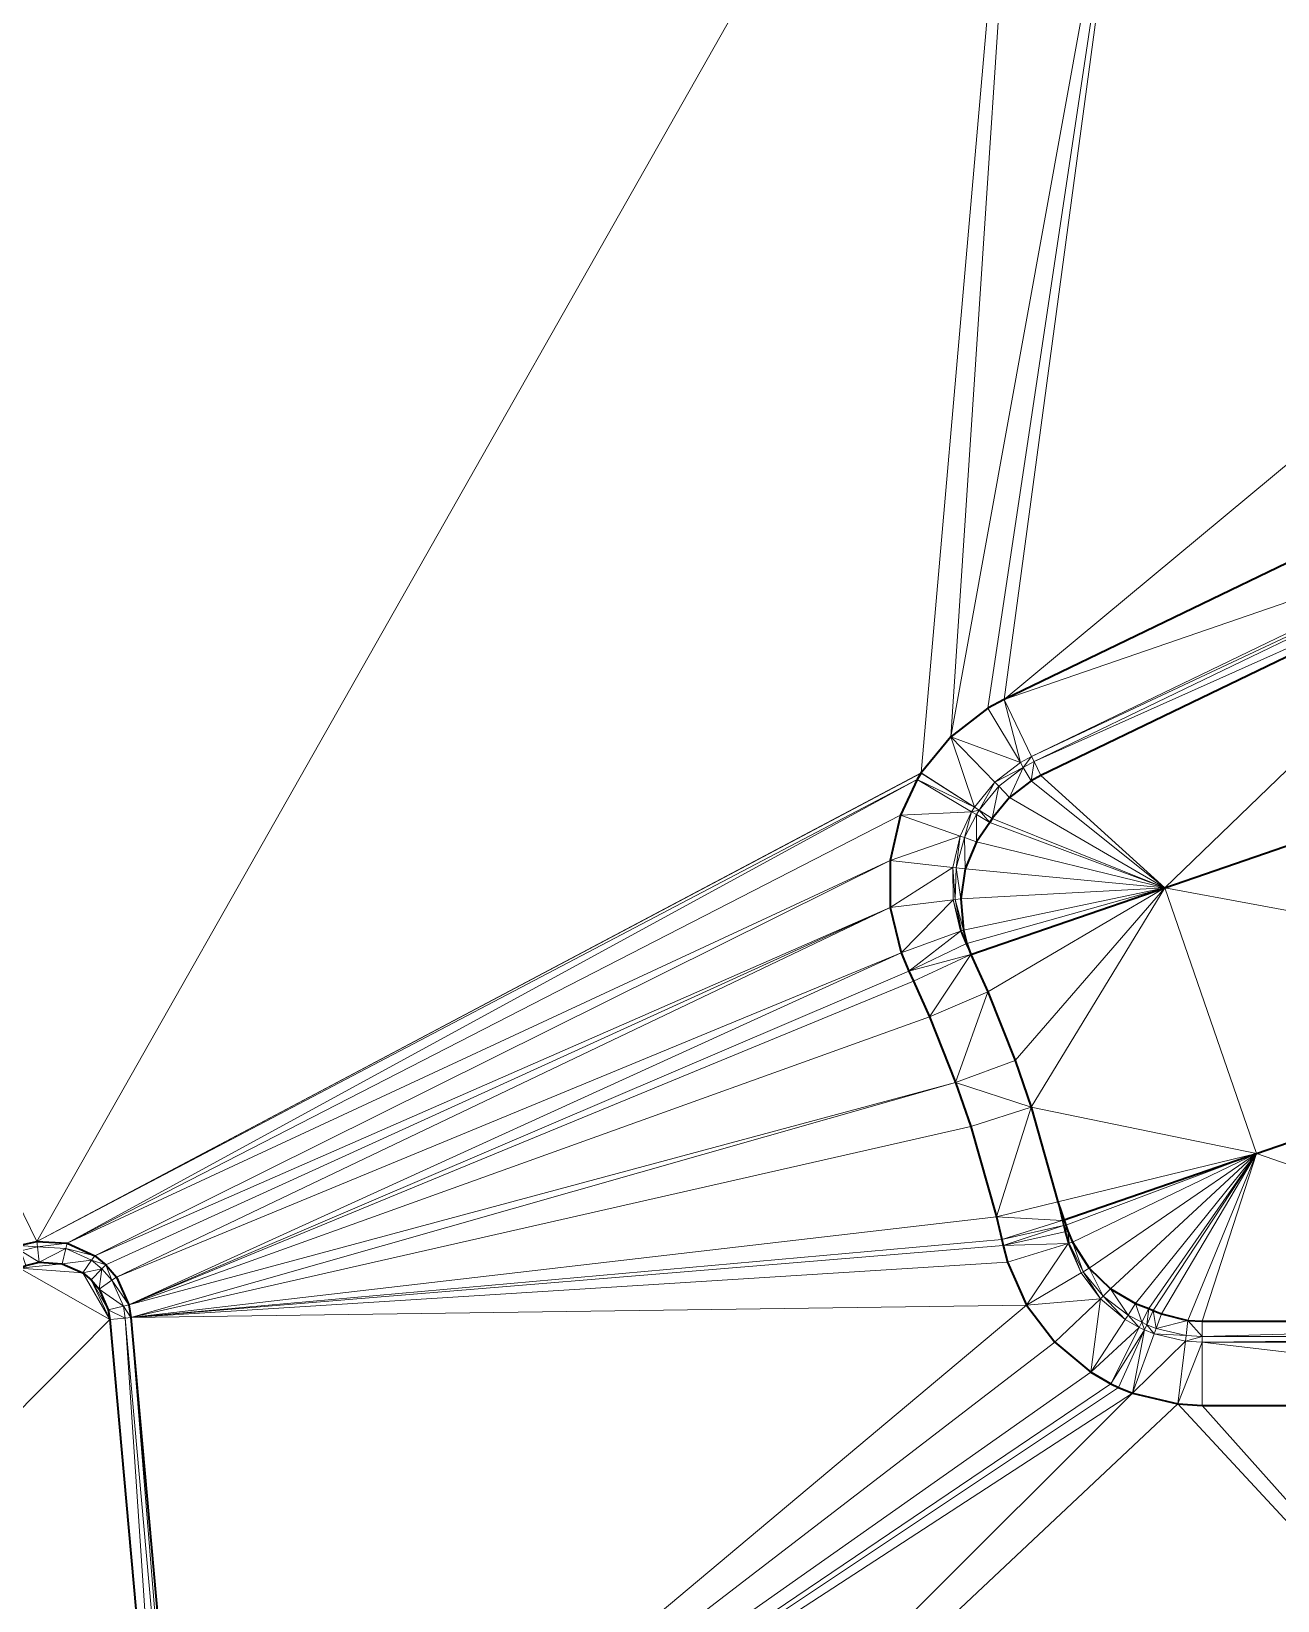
# Model space of a CAD drawing. Header units: metres. Extents: x 246428 to 246884, y 7418966 to 7419490.
# Drawn here: x 246605.29 to 246614.16, y 7419356.22 to 7419367.38 of the extents above; entities that cross this region are included whole.
import ezdxf

# ---------------------------------------------------------------- set-up
doc = ezdxf.new("R2010")
doc.units = ezdxf.units.M
doc.linetypes.add('blank name', pattern=[0])
doc.layers.add('_12D_UNMAPPED', color=7, linetype='Continuous')
for name, color, linetype, lineweight, true_color in [('KERB_BACK', 7, 'Continuous', 35, 0x5fd2ff), ('KERB_LINE', 7, 'Continuous', 18, 0xb9b9b9), ('KERB_LIP', 7, 'Continuous', 35, 0x5fd2ff), ('KERB_TOP', 7, 'Continuous', 18, 0xb9b9b9)]:
    doc.layers.add(name, color=color, linetype=linetype, lineweight=lineweight, true_color=true_color)
doc.layers.add('MISC_PATHS', color=7, linetype='Continuous', lineweight=35)

msp = doc.modelspace()

# ---------------------------------------------------------------- linework, layer by layer
at = {"layer": '_12D_UNMAPPED', "color": 1, "linetype": 'blank name', "lineweight": 0}
for points in [[(246612.109, 7419361.753, 33.506), (246612.014, 7419361.809, 33.506), (246611.98, 7419361.829, 33.356), (246611.592, 7419362.058, 33.342)], [(246612.014, 7419361.615, 33.474), (246611.929, 7419361.645, 33.474), (246611.899, 7419361.655, 33.352), (246611.474, 7419361.806, 33.338)], [(246611.935, 7419361.422, 33.442), (246611.871, 7419361.429, 33.442), (246611.847, 7419361.432, 33.353), (246611.4, 7419361.482, 33.339)], [(246611.903, 7419361.209, 33.409), (246611.863, 7419361.204, 33.409), (246611.848, 7419361.202, 33.354), (246611.401, 7419361.149, 33.34)], [(246611.922, 7419360.987, 33.377), (246611.907, 7419360.981, 33.377), (246611.901, 7419360.979, 33.355), (246611.478, 7419360.826, 33.341)], [(246611.946, 7419360.893, 33.365), (246611.941, 7419360.89, 33.365), (246611.939, 7419360.889, 33.357), (246611.533, 7419360.695, 33.343)], [(246611.975, 7419360.814, 33.358), (246611.975, 7419360.814, 33.358), (246611.975, 7419360.814, 33.358), (246611.567, 7419360.623, 33.344)], [(246611.975, 7419360.814, 33.358), (246611.975, 7419360.813, 33.358), (246611.975, 7419360.813, 33.358), (246611.567, 7419360.623, 33.344)], [(246612.095, 7419360.547, 33.361), (246612.095, 7419360.547, 33.361), (246612.095, 7419360.547, 33.361), (246611.681, 7419360.369, 33.347)], [(246612.289, 7419360.059, 33.368), (246612.289, 7419360.059, 33.368), (246612.289, 7419360.059, 33.368), (246611.866, 7419359.904, 33.354)], [(246612.403, 7419359.728, 33.372), (246612.403, 7419359.728, 33.372), (246612.403, 7419359.728, 33.372), (246611.975, 7419359.589, 33.358)], [(246612.594, 7419359.055, 33.379), (246612.594, 7419359.055, 33.379), (246612.594, 7419359.055, 33.379), (246612.157, 7419358.948, 33.365)], [(246612.594, 7419359.055, 33.379), (246612.594, 7419359.055, 33.379), (246612.594, 7419359.055, 33.379), (246612.157, 7419358.948, 33.365)], [(246612.651, 7419358.888, 33.397), (246612.639, 7419358.886, 33.397), (246612.634, 7419358.885, 33.381), (246612.195, 7419358.786, 33.367)], [(246612.665, 7419358.845, 33.402), (246612.65, 7419358.842, 33.402), (246612.644, 7419358.841, 33.381), (246612.205, 7419358.744, 33.367)], [(246612.698, 7419358.768, 33.416), (246612.675, 7419358.761, 33.416), (246612.666, 7419358.758, 33.383), (246612.236, 7419358.624, 33.369)], [(246612.816, 7419358.582, 33.455), (246612.774, 7419358.557, 33.455), (246612.759, 7419358.548, 33.388), (246612.371, 7419358.32, 33.374)], [(246612.969, 7419358.434, 33.493), (246612.916, 7419358.384, 33.493), (246612.897, 7419358.365, 33.393), (246612.571, 7419358.055, 33.379)], [(246613.146, 7419358.33, 33.535), (246613.093, 7419358.248, 33.535), (246613.073, 7419358.218, 33.402), (246612.827, 7419357.842, 33.388)], [(246613.24, 7419358.295, 33.556), (246613.191, 7419358.197, 33.556), (246613.173, 7419358.161, 33.406), (246612.971, 7419357.759, 33.392)]]:
    msp.add_polyline3d(points, dxfattribs=at)
at = {"layer": '_12D_UNMAPPED', "color": 3, "linetype": 'blank name', "lineweight": 0}
for points in [[(246605.329, 7419358.773, 33.172), (246605.202, 7419358.743, 33.168), (246597.336, 7419375.171, 32.9)], [(246612.423, 7419371.282, 33.339), (246605.329, 7419358.773, 33.172), (246597.336, 7419375.171, 32.9)], [(246621.817, 7419367.205, 34.49), (246613.711, 7419369.992, 33.528), (246614.765, 7419372.412, 33.803)], [(246605.329, 7419358.773, 33.172), (246612.423, 7419371.282, 33.339), (246611.621, 7419362.105, 33.343)], [(246605.329, 7419358.773, 33.172), (246612.423, 7419371.282, 33.339), (246612.423, 7419371.282, 33.339)], [(246612.423, 7419371.282, 33.339), (246611.831, 7419362.362, 33.348), (246611.621, 7419362.105, 33.343)], [(246611.831, 7419362.362, 33.348), (246612.423, 7419371.282, 33.339), (246613.17, 7419369.732, 33.364)], [(246613.612, 7419369.944, 33.528), (246613.711, 7419369.992, 33.528), (246615.883, 7419365.489, 33.602)], [(246613.711, 7419369.992, 33.528), (246621.817, 7419367.205, 34.49), (246615.883, 7419365.489, 33.602)], [(246613.17, 7419369.732, 33.364), (246613.576, 7419369.927, 33.378), (246615.748, 7419365.423, 33.452)], [(246613.576, 7419369.927, 33.378), (246613.612, 7419369.944, 33.528), (246615.784, 7419365.441, 33.602)], [(246615.748, 7419365.423, 33.452), (246613.576, 7419369.927, 33.378), (246615.784, 7419365.441, 33.602)], [(246615.784, 7419365.441, 33.602), (246613.612, 7419369.944, 33.528), (246615.883, 7419365.489, 33.602)], [(246612.095, 7419362.565, 33.353), (246611.831, 7419362.362, 33.348), (246613.17, 7419369.732, 33.364)], [(246612.211, 7419362.627, 33.356), (246612.095, 7419362.565, 33.353), (246613.17, 7419369.732, 33.364)], [(246612.211, 7419362.627, 33.356), (246613.17, 7419369.732, 33.364), (246615.342, 7419365.228, 33.438)], [(246615.342, 7419365.228, 33.438), (246613.17, 7419369.732, 33.364), (246615.748, 7419365.423, 33.452)], [(246612.211, 7419362.627, 33.356), (246615.342, 7419365.228, 33.438), (246615.634, 7419364.278, 33.449)], [(246612.211, 7419362.627, 33.356), (246615.634, 7419364.278, 33.449), (246615.829, 7419363.873, 33.463)], [(246612.407, 7419362.222, 33.37), (246612.211, 7419362.627, 33.356), (246615.829, 7419363.873, 33.463)], [(246612.407, 7419362.222, 33.37), (246615.829, 7419363.873, 33.463), (246615.847, 7419363.837, 33.613)], [(246612.424, 7419362.186, 33.52), (246612.407, 7419362.222, 33.37), (246615.847, 7419363.837, 33.613)], [(246615.895, 7419363.737, 33.613), (246612.424, 7419362.186, 33.52), (246615.847, 7419363.837, 33.613)], [(246612.472, 7419362.087, 33.52), (246612.424, 7419362.186, 33.52), (246615.895, 7419363.737, 33.613)], [(246613.355, 7419361.288, 33.534), (246612.472, 7419362.087, 33.52), (246615.895, 7419363.737, 33.613)], [(246616.702, 7419362.44, 33.622), (246613.355, 7419361.288, 33.534), (246615.895, 7419363.737, 33.613)], [(246612.095, 7419362.565, 33.353), (246612.211, 7419362.627, 33.356), (246612.327, 7419362.179, 33.367)], [(246612.211, 7419362.627, 33.356), (246612.407, 7419362.222, 33.37), (246612.327, 7419362.179, 33.367)], [(246611.831, 7419362.362, 33.348), (246612.095, 7419362.565, 33.353), (246612.327, 7419362.179, 33.367)], [(246613.355, 7419361.288, 33.534), (246616.702, 7419362.44, 33.622), (246617.352, 7419360.549, 33.602)], [(246611.621, 7419362.105, 33.343), (246611.831, 7419362.362, 33.348), (246612, 7419361.861, 33.357)], [(246611.831, 7419362.362, 33.348), (246612.145, 7419362.039, 33.362), (246612, 7419361.861, 33.357)], [(246611.831, 7419362.362, 33.348), (246612.327, 7419362.179, 33.367), (246612.145, 7419362.039, 33.362)], [(246612.145, 7419362.039, 33.362), (246612.327, 7419362.179, 33.367), (246612.347, 7419362.144, 33.517)], [(246612.145, 7419362.039, 33.362), (246612.347, 7419362.144, 33.517), (246612.173, 7419362.01, 33.512)], [(246612.173, 7419362.01, 33.512), (246612.347, 7419362.144, 33.517), (246612.249, 7419361.931, 33.512)], [(246612.347, 7419362.144, 33.517), (246612.404, 7419362.05, 33.517), (246612.249, 7419361.931, 33.512)], [(246612.327, 7419362.179, 33.367), (246612.407, 7419362.222, 33.37), (246612.347, 7419362.144, 33.517)], [(246612.407, 7419362.222, 33.37), (246612.424, 7419362.186, 33.52), (246612.347, 7419362.144, 33.517)], [(246612.347, 7419362.144, 33.517), (246612.424, 7419362.186, 33.52), (246612.404, 7419362.05, 33.517)], [(246612.424, 7419362.186, 33.52), (246612.472, 7419362.087, 33.52), (246612.404, 7419362.05, 33.517)], [(246605.329, 7419358.773, 33.172), (246611.621, 7419362.105, 33.343), (246611.621, 7419362.105, 33.343)], [(246605.329, 7419358.773, 33.172), (246611.621, 7419362.105, 33.343), (246611.621, 7419362.104, 33.343)], [(246605.329, 7419358.773, 33.172), (246611.621, 7419362.104, 33.343), (246611.592, 7419362.058, 33.342)], [(246605.545, 7419358.76, 33.178), (246605.329, 7419358.773, 33.172), (246611.592, 7419362.058, 33.342)], [(246605.329, 7419358.773, 33.172), (246611.592, 7419362.058, 33.342), (246611.592, 7419362.058, 33.342)], [(246605.545, 7419358.76, 33.178), (246611.592, 7419362.058, 33.342), (246611.474, 7419361.806, 33.338)], [(246611.474, 7419361.806, 33.338), (246611.592, 7419362.058, 33.342), (246611.98, 7419361.829, 33.356)], [(246611.592, 7419362.058, 33.342), (246611.621, 7419362.104, 33.343), (246612, 7419361.861, 33.357)], [(246611.592, 7419362.058, 33.342), (246612, 7419361.861, 33.357), (246611.98, 7419361.829, 33.356)], [(246611.592, 7419362.058, 33.342), (246611.98, 7419361.829, 33.356), (246611.98, 7419361.829, 33.356)], [(246611.592, 7419362.058, 33.342), (246611.592, 7419362.058, 33.342), (246611.98, 7419361.829, 33.356)], [(246611.621, 7419362.104, 33.343), (246611.621, 7419362.105, 33.343), (246612, 7419361.861, 33.357)], [(246611.621, 7419362.105, 33.343), (246611.621, 7419362.105, 33.343), (246612, 7419361.861, 33.357)], [(246611.621, 7419362.105, 33.343), (246612, 7419361.861, 33.357), (246612, 7419361.861, 33.357)], [(246611.621, 7419362.104, 33.343), (246612, 7419361.861, 33.357), (246612, 7419361.861, 33.357)], [(246612, 7419361.861, 33.357), (246612.145, 7419362.039, 33.362), (246612.033, 7419361.84, 33.507)], [(246612.145, 7419362.039, 33.362), (246612.173, 7419362.01, 33.512), (246612.033, 7419361.84, 33.507)], [(246612.249, 7419361.931, 33.512), (246612.404, 7419362.05, 33.517), (246613.355, 7419361.288, 33.534)], [(246612.404, 7419362.05, 33.517), (246612.472, 7419362.087, 33.52), (246613.355, 7419361.288, 33.534)], [(246612.033, 7419361.84, 33.507), (246612.173, 7419362.01, 33.512), (246612.126, 7419361.78, 33.507)], [(246612.173, 7419362.01, 33.512), (246612.249, 7419361.931, 33.512), (246612.126, 7419361.78, 33.507)], [(246612.126, 7419361.78, 33.507), (246612.249, 7419361.931, 33.512), (246613.355, 7419361.288, 33.534)], [(246611.474, 7419361.806, 33.338), (246611.98, 7419361.829, 33.356), (246611.899, 7419361.655, 33.352)], [(246611.899, 7419361.655, 33.352), (246611.98, 7419361.829, 33.356), (246611.929, 7419361.645, 33.474)], [(246611.98, 7419361.829, 33.356), (246612.014, 7419361.809, 33.506), (246611.929, 7419361.645, 33.474)], [(246611.98, 7419361.829, 33.356), (246612, 7419361.861, 33.357), (246612.033, 7419361.84, 33.507)], [(246611.98, 7419361.829, 33.356), (246612.033, 7419361.84, 33.507), (246612.014, 7419361.809, 33.506)], [(246611.98, 7419361.829, 33.356), (246612.014, 7419361.809, 33.506), (246612.014, 7419361.809, 33.506)], [(246611.98, 7419361.829, 33.356), (246611.98, 7419361.829, 33.356), (246612.014, 7419361.809, 33.506)], [(246612, 7419361.861, 33.357), (246612, 7419361.861, 33.357), (246612, 7419361.861, 33.357)], [(246612, 7419361.861, 33.357), (246612.033, 7419361.84, 33.507), (246612.033, 7419361.84, 33.507)], [(246612, 7419361.861, 33.357), (246612.033, 7419361.84, 33.507), (246612.033, 7419361.84, 33.507)], [(246612, 7419361.861, 33.357), (246612, 7419361.861, 33.357), (246612.033, 7419361.84, 33.507)], [(246612.014, 7419361.809, 33.506), (246612.033, 7419361.84, 33.507), (246612.109, 7419361.753, 33.506)], [(246612.033, 7419361.84, 33.507), (246612.033, 7419361.84, 33.507), (246612.033, 7419361.84, 33.507)], [(246612.033, 7419361.84, 33.507), (246612.033, 7419361.84, 33.507), (246612.126, 7419361.78, 33.507)], [(246612.033, 7419361.84, 33.507), (246612.126, 7419361.78, 33.507), (246612.126, 7419361.78, 33.507)], [(246612.033, 7419361.84, 33.507), (246612.126, 7419361.78, 33.507), (246612.126, 7419361.78, 33.507)], [(246612.033, 7419361.84, 33.507), (246612.126, 7419361.78, 33.507), (246612.109, 7419361.753, 33.506)], [(246605.545, 7419358.76, 33.178), (246611.474, 7419361.806, 33.338), (246611.4, 7419361.482, 33.339)], [(246611.4, 7419361.482, 33.339), (246611.474, 7419361.806, 33.338), (246611.899, 7419361.655, 33.352)], [(246611.929, 7419361.645, 33.474), (246612.014, 7419361.809, 33.506), (246612.014, 7419361.615, 33.474)], [(246612.014, 7419361.809, 33.506), (246612.014, 7419361.809, 33.506), (246612.109, 7419361.753, 33.506)], [(246612.014, 7419361.809, 33.506), (246612.109, 7419361.753, 33.506), (246612.014, 7419361.615, 33.474)], [(246612.014, 7419361.809, 33.506), (246612.109, 7419361.753, 33.506), (246612.109, 7419361.753, 33.506)], [(246612.014, 7419361.615, 33.474), (246612.109, 7419361.753, 33.506), (246613.355, 7419361.288, 33.534)], [(246612.109, 7419361.753, 33.506), (246612.126, 7419361.78, 33.507), (246613.355, 7419361.288, 33.534)], [(246612.109, 7419361.753, 33.506), (246612.109, 7419361.753, 33.506), (246613.355, 7419361.288, 33.534)], [(246612.126, 7419361.78, 33.507), (246612.126, 7419361.78, 33.507), (246612.126, 7419361.78, 33.507)], [(246612.126, 7419361.78, 33.507), (246612.126, 7419361.78, 33.507), (246613.355, 7419361.288, 33.534)], [(246611.4, 7419361.482, 33.339), (246611.899, 7419361.655, 33.352), (246611.847, 7419361.432, 33.353)], [(246611.847, 7419361.432, 33.353), (246611.899, 7419361.655, 33.352), (246611.871, 7419361.429, 33.442)], [(246611.899, 7419361.655, 33.352), (246611.929, 7419361.645, 33.474), (246611.871, 7419361.429, 33.442)], [(246611.871, 7419361.429, 33.442), (246611.929, 7419361.645, 33.474), (246611.935, 7419361.422, 33.442)], [(246611.929, 7419361.645, 33.474), (246612.014, 7419361.615, 33.474), (246611.935, 7419361.422, 33.442)], [(246611.935, 7419361.422, 33.442), (246612.014, 7419361.615, 33.474), (246613.355, 7419361.288, 33.534)], [(246605.742, 7419358.671, 33.183), (246605.545, 7419358.76, 33.178), (246611.4, 7419361.482, 33.339)], [(246605.742, 7419358.671, 33.183), (246611.4, 7419361.482, 33.339), (246611.401, 7419361.149, 33.34)], [(246611.401, 7419361.149, 33.34), (246611.4, 7419361.482, 33.339), (246611.847, 7419361.432, 33.353)], [(246611.401, 7419361.149, 33.34), (246611.847, 7419361.432, 33.353), (246611.848, 7419361.202, 33.354)], [(246611.847, 7419361.432, 33.353), (246611.871, 7419361.429, 33.442), (246611.863, 7419361.204, 33.409)], [(246611.848, 7419361.202, 33.354), (246611.847, 7419361.432, 33.353), (246611.863, 7419361.204, 33.409)], [(246611.863, 7419361.204, 33.409), (246611.871, 7419361.429, 33.442), (246611.903, 7419361.209, 33.409)], [(246611.871, 7419361.429, 33.442), (246611.935, 7419361.422, 33.442), (246611.903, 7419361.209, 33.409)], [(246611.903, 7419361.209, 33.409), (246611.935, 7419361.422, 33.442), (246613.355, 7419361.288, 33.534)], [(246611.922, 7419360.987, 33.377), (246611.903, 7419361.209, 33.409), (246613.355, 7419361.288, 33.534)], [(246611.946, 7419360.893, 33.365), (246611.922, 7419360.987, 33.377), (246613.355, 7419361.288, 33.534)], [(246611.975, 7419360.814, 33.358), (246611.946, 7419360.893, 33.365), (246613.355, 7419361.288, 33.534)], [(246611.975, 7419360.814, 33.358), (246611.975, 7419360.814, 33.358), (246613.355, 7419361.288, 33.534)], [(246612.095, 7419360.547, 33.387), (246611.975, 7419360.814, 33.358), (246613.355, 7419361.288, 33.534)], [(246612.289, 7419360.059, 33.368), (246612.095, 7419360.547, 33.387), (246613.355, 7419361.288, 33.534)], [(246612.403, 7419359.728, 33.372), (246612.289, 7419360.059, 33.368), (246613.355, 7419361.288, 33.534)], [(246612.403, 7419359.728, 33.372), (246613.355, 7419361.288, 33.534), (246614.006, 7419359.397, 33.514)], [(246614.006, 7419359.397, 33.514), (246613.355, 7419361.288, 33.534), (246617.352, 7419360.549, 33.602)], [(246605.82, 7419358.607, 33.186), (246605.742, 7419358.671, 33.183), (246611.401, 7419361.149, 33.34)], [(246605.895, 7419358.518, 33.188), (246605.82, 7419358.607, 33.186), (246611.401, 7419361.149, 33.34)], [(246605.895, 7419358.518, 33.188), (246611.401, 7419361.149, 33.34), (246611.478, 7419360.826, 33.341)], [(246611.478, 7419360.826, 33.341), (246611.401, 7419361.149, 33.34), (246611.848, 7419361.202, 33.354)], [(246611.478, 7419360.826, 33.341), (246611.848, 7419361.202, 33.354), (246611.901, 7419360.979, 33.355)], [(246611.848, 7419361.202, 33.354), (246611.863, 7419361.204, 33.409), (246611.907, 7419360.981, 33.377)], [(246611.901, 7419360.979, 33.355), (246611.848, 7419361.202, 33.354), (246611.907, 7419360.981, 33.377)], [(246611.863, 7419361.204, 33.409), (246611.903, 7419361.209, 33.409), (246611.922, 7419360.987, 33.377)], [(246611.907, 7419360.981, 33.377), (246611.863, 7419361.204, 33.409), (246611.922, 7419360.987, 33.377)], [(246611.533, 7419360.695, 33.343), (246611.478, 7419360.826, 33.341), (246611.901, 7419360.979, 33.355)], [(246611.939, 7419360.889, 33.357), (246611.533, 7419360.695, 33.343), (246611.901, 7419360.979, 33.355)], [(246611.939, 7419360.889, 33.357), (246611.901, 7419360.979, 33.355), (246611.907, 7419360.981, 33.377)], [(246611.907, 7419360.981, 33.377), (246611.922, 7419360.987, 33.377), (246611.946, 7419360.893, 33.365)], [(246611.939, 7419360.889, 33.357), (246611.907, 7419360.981, 33.377), (246611.941, 7419360.89, 33.365)], [(246611.941, 7419360.89, 33.365), (246611.907, 7419360.981, 33.377), (246611.946, 7419360.893, 33.365)], [(246605.984, 7419358.321, 33.191), (246605.895, 7419358.518, 33.188), (246611.478, 7419360.826, 33.341)], [(246605.984, 7419358.321, 33.191), (246611.478, 7419360.826, 33.341), (246611.533, 7419360.695, 33.343)], [(246611.974, 7419360.813, 33.358), (246611.533, 7419360.695, 33.343), (246611.939, 7419360.889, 33.357)], [(246611.533, 7419360.695, 33.343), (246611.974, 7419360.813, 33.358), (246611.567, 7419360.623, 33.344)], [(246611.975, 7419360.813, 33.358), (246611.567, 7419360.623, 33.344), (246611.975, 7419360.814, 33.358)], [(246611.567, 7419360.623, 33.344), (246611.974, 7419360.813, 33.358), (246611.975, 7419360.814, 33.358)], [(246611.567, 7419360.623, 33.344), (246611.567, 7419360.623, 33.344), (246611.975, 7419360.814, 33.358)], [(246611.567, 7419360.623, 33.344), (246611.975, 7419360.813, 33.358), (246611.681, 7419360.369, 33.347)], [(246611.681, 7419360.369, 33.347), (246611.975, 7419360.813, 33.358), (246612.095, 7419360.547, 33.361)], [(246611.941, 7419360.89, 33.365), (246611.974, 7419360.813, 33.358), (246611.939, 7419360.889, 33.357)], [(246611.946, 7419360.893, 33.365), (246611.974, 7419360.813, 33.358), (246611.941, 7419360.89, 33.365)], [(246611.974, 7419360.813, 33.358), (246611.946, 7419360.893, 33.365), (246611.975, 7419360.814, 33.358)], [(246611.975, 7419360.814, 33.358), (246611.974, 7419360.813, 33.358), (246611.975, 7419360.814, 33.358)], [(246611.975, 7419360.814, 33.358), (246611.974, 7419360.813, 33.358), (246611.975, 7419360.814, 33.358)], [(246611.975, 7419360.814, 33.358), (246611.974, 7419360.813, 33.358), (246611.975, 7419360.814, 33.358)], [(246611.974, 7419360.813, 33.358), (246611.975, 7419360.814, 33.358), (246611.975, 7419360.814, 33.358)], [(246611.975, 7419360.813, 33.358), (246611.975, 7419360.814, 33.358), (246611.975, 7419360.814, 33.358)], [(246611.975, 7419360.813, 33.358), (246611.975, 7419360.814, 33.358), (246612.095, 7419360.547, 33.361)], [(246611.975, 7419360.814, 33.358), (246611.975, 7419360.814, 33.358), (246611.975, 7419360.814, 33.358)], [(246611.975, 7419360.814, 33.358), (246611.975, 7419360.814, 33.358), (246611.975, 7419360.814, 33.358)], [(246611.975, 7419360.814, 33.358), (246611.975, 7419360.814, 33.358), (246611.975, 7419360.814, 33.358)], [(246611.975, 7419360.814, 33.358), (246611.975, 7419360.813, 33.358), (246611.975, 7419360.814, 33.358)], [(246611.975, 7419360.814, 33.358), (246612.095, 7419360.547, 33.387), (246612.095, 7419360.547, 33.361)], [(246605.984, 7419358.321, 33.191), (246611.533, 7419360.695, 33.343), (246611.567, 7419360.623, 33.344)], [(246605.984, 7419358.321, 33.191), (246611.567, 7419360.623, 33.344), (246611.681, 7419360.369, 33.347)], [(246605.984, 7419358.321, 33.191), (246611.567, 7419360.623, 33.344), (246611.567, 7419360.623, 33.344)], [(246611.866, 7419359.904, 33.354), (246611.681, 7419360.369, 33.347), (246612.095, 7419360.547, 33.361)], [(246611.866, 7419359.904, 33.354), (246612.095, 7419360.547, 33.361), (246612.289, 7419360.059, 33.368)], [(246612.095, 7419360.547, 33.361), (246612.095, 7419360.547, 33.387), (246612.289, 7419360.059, 33.368)], [(246612.095, 7419360.547, 33.387), (246612.289, 7419360.059, 33.368), (246612.289, 7419360.059, 33.368)], [(246617.447, 7419358.205, 33.683), (246614.006, 7419359.397, 33.514), (246617.352, 7419360.549, 33.602)], [(246605.984, 7419358.321, 33.191), (246611.681, 7419360.369, 33.347), (246611.866, 7419359.904, 33.354)], [(246611.866, 7419359.904, 33.354), (246612.289, 7419360.059, 33.368), (246612.403, 7419359.728, 33.372)], [(246612.289, 7419360.059, 33.368), (246612.403, 7419359.728, 33.372), (246612.403, 7419359.728, 33.372)], [(246612.289, 7419360.059, 33.368), (246612.289, 7419360.059, 33.368), (246612.403, 7419359.728, 33.372)], [(246605.999, 7419358.231, 33.192), (246605.984, 7419358.321, 33.191), (246611.866, 7419359.904, 33.354)], [(246605.999, 7419358.231, 33.192), (246611.866, 7419359.904, 33.354), (246611.975, 7419359.589, 33.358)], [(246611.975, 7419359.589, 33.358), (246611.866, 7419359.904, 33.354), (246612.403, 7419359.728, 33.372)], [(246612.157, 7419358.948, 33.365), (246611.975, 7419359.589, 33.358), (246612.403, 7419359.728, 33.372)], [(246612.157, 7419358.948, 33.365), (246612.403, 7419359.728, 33.372), (246612.594, 7419359.055, 33.379)], [(246612.594, 7419359.055, 33.379), (246612.403, 7419359.728, 33.372), (246614.006, 7419359.397, 33.514)], [(246612.403, 7419359.728, 33.372), (246612.594, 7419359.055, 33.379), (246612.403, 7419359.728, 33.372)], [(246612.403, 7419359.728, 33.372), (246612.594, 7419359.055, 33.379), (246612.594, 7419359.055, 33.379)], [(246605.999, 7419358.231, 33.192), (246611.975, 7419359.589, 33.358), (246612.157, 7419358.948, 33.365)], [(246612.594, 7419359.055, 33.379), (246612.594, 7419359.055, 33.379), (246614.006, 7419359.397, 33.514)], [(246612.651, 7419358.888, 33.397), (246612.594, 7419359.055, 33.379), (246614.006, 7419359.397, 33.514)], [(246612.698, 7419358.768, 33.416), (246612.651, 7419358.888, 33.397), (246614.006, 7419359.397, 33.514)], [(246612.816, 7419358.582, 33.455), (246612.698, 7419358.768, 33.416), (246614.006, 7419359.397, 33.514)], [(246612.969, 7419358.434, 33.493), (246612.816, 7419358.582, 33.455), (246614.006, 7419359.397, 33.514)], [(246613.146, 7419358.33, 33.535), (246612.969, 7419358.434, 33.493), (246614.006, 7419359.397, 33.514)], [(246613.24, 7419358.295, 33.556), (246613.146, 7419358.33, 33.535), (246614.006, 7419359.397, 33.514)], [(246613.272, 7419358.28, 33.558), (246613.24, 7419358.295, 33.556), (246614.006, 7419359.397, 33.514)], [(246613.24, 7419358.295, 33.556), (246613.24, 7419358.295, 33.556), (246614.006, 7419359.397, 33.514)], [(246613.272, 7419358.28, 33.558), (246613.272, 7419358.28, 33.558), (246614.006, 7419359.397, 33.514)], [(246613.33, 7419358.257, 33.561), (246613.272, 7419358.28, 33.558), (246614.006, 7419359.397, 33.514)], [(246613.519, 7419358.211, 33.569), (246613.33, 7419358.257, 33.561), (246614.006, 7419359.397, 33.514)], [(246613.621, 7419358.205, 33.574), (246613.519, 7419358.211, 33.569), (246614.006, 7419359.397, 33.514)], [(246617.447, 7419358.205, 33.683), (246613.621, 7419358.205, 33.574), (246614.006, 7419359.397, 33.514)], [(246612.157, 7419358.948, 33.365), (246612.594, 7419359.055, 33.379), (246612.594, 7419359.055, 33.379)], [(246612.157, 7419358.948, 33.365), (246612.157, 7419358.948, 33.365), (246612.594, 7419359.055, 33.379)], [(246612.625, 7419358.922, 33.331), (246612.157, 7419358.948, 33.365), (246612.594, 7419359.055, 33.379)], [(246612.594, 7419359.055, 33.379), (246612.651, 7419358.888, 33.397), (246612.594, 7419359.055, 33.379)], [(246612.651, 7419358.888, 33.397), (246612.639, 7419358.886, 33.397), (246612.594, 7419359.055, 33.379)], [(246612.634, 7419358.885, 33.381), (246612.625, 7419358.922, 33.331), (246612.594, 7419359.055, 33.379)], [(246612.639, 7419358.886, 33.397), (246612.634, 7419358.885, 33.381), (246612.594, 7419359.055, 33.379)], [(246612.594, 7419359.055, 33.379), (246612.594, 7419359.055, 33.379), (246612.594, 7419359.055, 33.379)], [(246612.594, 7419359.055, 33.379), (246612.594, 7419359.055, 33.379), (246612.594, 7419359.055, 33.379)], [(246612.195, 7419358.786, 33.367), (246605.999, 7419358.231, 33.192), (246612.157, 7419358.948, 33.365)], [(246605.999, 7419358.231, 33.192), (246612.157, 7419358.948, 33.365), (246612.157, 7419358.948, 33.365)], [(246612.625, 7419358.922, 33.331), (246612.195, 7419358.786, 33.367), (246612.157, 7419358.948, 33.365)], [(246612.195, 7419358.786, 33.367), (246612.625, 7419358.922, 33.331), (246612.634, 7419358.885, 33.381)], [(246612.205, 7419358.744, 33.367), (246612.195, 7419358.786, 33.367), (246612.634, 7419358.885, 33.381)], [(246612.205, 7419358.744, 33.367), (246612.634, 7419358.885, 33.381), (246612.644, 7419358.841, 33.381)], [(246612.666, 7419358.758, 33.383), (246612.205, 7419358.744, 33.367), (246612.644, 7419358.841, 33.381)], [(246612.644, 7419358.841, 33.381), (246612.634, 7419358.885, 33.381), (246612.639, 7419358.886, 33.397)], [(246612.65, 7419358.842, 33.402), (246612.639, 7419358.886, 33.397), (246612.651, 7419358.888, 33.397)], [(246612.644, 7419358.841, 33.381), (246612.639, 7419358.886, 33.397), (246612.65, 7419358.842, 33.402)], [(246612.666, 7419358.758, 33.383), (246612.644, 7419358.841, 33.381), (246612.65, 7419358.842, 33.402)], [(246612.65, 7419358.842, 33.402), (246612.651, 7419358.888, 33.397), (246612.665, 7419358.845, 33.402)], [(246612.675, 7419358.761, 33.416), (246612.65, 7419358.842, 33.402), (246612.665, 7419358.845, 33.402)], [(246612.675, 7419358.761, 33.416), (246612.666, 7419358.758, 33.383), (246612.65, 7419358.842, 33.402)], [(246612.651, 7419358.888, 33.397), (246612.698, 7419358.768, 33.416), (246612.665, 7419358.845, 33.402)], [(246612.698, 7419358.768, 33.416), (246612.675, 7419358.761, 33.416), (246612.665, 7419358.845, 33.402)], [(246605.202, 7419358.743, 33.168), (246605.329, 7419358.773, 33.172), (246605.334, 7419358.733, 33.322)], [(246605.216, 7419358.706, 33.318), (246605.202, 7419358.743, 33.168), (246605.334, 7419358.733, 33.322)], [(246605.216, 7419358.706, 33.318), (246605.334, 7419358.733, 33.322), (246605.347, 7419358.624, 33.322)], [(246605.252, 7419358.602, 33.318), (246605.216, 7419358.706, 33.318), (246605.347, 7419358.624, 33.322)], [(246605.329, 7419358.773, 33.172), (246605.545, 7419358.76, 33.178), (246605.334, 7419358.733, 33.322)], [(246605.334, 7419358.733, 33.322), (246605.545, 7419358.76, 33.178), (246605.535, 7419358.721, 33.328)], [(246605.334, 7419358.733, 33.322), (246605.535, 7419358.721, 33.328), (246605.347, 7419358.624, 33.322)], [(246605.347, 7419358.624, 33.322), (246605.535, 7419358.721, 33.328), (246605.509, 7419358.614, 33.328)], [(246605.535, 7419358.721, 33.328), (246605.719, 7419358.638, 33.333), (246605.509, 7419358.614, 33.328)], [(246605.545, 7419358.76, 33.178), (246605.742, 7419358.671, 33.183), (246605.535, 7419358.721, 33.328)], [(246605.535, 7419358.721, 33.328), (246605.742, 7419358.671, 33.183), (246605.719, 7419358.638, 33.333)], [(246605.999, 7419358.231, 33.192), (246612.195, 7419358.786, 33.367), (246612.205, 7419358.744, 33.367)], [(246605.999, 7419358.231, 33.192), (246612.205, 7419358.744, 33.367), (246612.236, 7419358.624, 33.369)], [(246612.236, 7419358.624, 33.369), (246612.205, 7419358.744, 33.367), (246612.666, 7419358.758, 33.383)], [(246612.371, 7419358.32, 33.374), (246612.236, 7419358.624, 33.369), (246612.666, 7419358.758, 33.383)], [(246612.371, 7419358.32, 33.374), (246612.666, 7419358.758, 33.383), (246612.759, 7419358.548, 33.388)], [(246612.759, 7419358.548, 33.388), (246612.666, 7419358.758, 33.383), (246612.675, 7419358.761, 33.416)], [(246612.774, 7419358.557, 33.455), (246612.675, 7419358.761, 33.416), (246612.698, 7419358.768, 33.416)], [(246612.759, 7419358.548, 33.388), (246612.675, 7419358.761, 33.416), (246612.774, 7419358.557, 33.455)], [(246612.774, 7419358.557, 33.455), (246612.698, 7419358.768, 33.416), (246612.816, 7419358.582, 33.455)], [(246605.206, 7419358.583, 33.317), (246605.849, 7419358.218, 33.342), (246602.262, 7419354.597, 33.243)], [(246605.206, 7419358.583, 33.317), (246605.347, 7419358.624, 33.322), (246605.509, 7419358.614, 33.328)], [(246605.206, 7419358.583, 33.317), (246605.252, 7419358.602, 33.318), (246605.347, 7419358.624, 33.322)], [(246605.206, 7419358.583, 33.317), (246605.509, 7419358.614, 33.328), (246605.657, 7419358.548, 33.333)], [(246605.206, 7419358.583, 33.317), (246605.657, 7419358.548, 33.333), (246605.849, 7419358.218, 33.342)], [(246605.509, 7419358.614, 33.328), (246605.719, 7419358.638, 33.333), (246605.657, 7419358.548, 33.333)], [(246605.719, 7419358.638, 33.333), (246605.792, 7419358.578, 33.336), (246605.657, 7419358.548, 33.333)], [(246605.657, 7419358.548, 33.333), (246605.792, 7419358.578, 33.336), (246605.716, 7419358.499, 33.336)], [(246605.716, 7419358.499, 33.336), (246605.792, 7419358.578, 33.336), (246605.772, 7419358.433, 33.338)], [(246605.742, 7419358.671, 33.183), (246605.82, 7419358.607, 33.186), (246605.719, 7419358.638, 33.333)], [(246605.719, 7419358.638, 33.333), (246605.82, 7419358.607, 33.186), (246605.792, 7419358.578, 33.336)], [(246605.792, 7419358.578, 33.336), (246605.862, 7419358.496, 33.338), (246605.772, 7419358.433, 33.338)], [(246605.792, 7419358.578, 33.336), (246605.82, 7419358.607, 33.186), (246605.862, 7419358.496, 33.338)], [(246605.82, 7419358.607, 33.186), (246605.895, 7419358.518, 33.188), (246605.862, 7419358.496, 33.338)], [(246605.999, 7419358.231, 33.192), (246612.236, 7419358.624, 33.369), (246612.371, 7419358.32, 33.374)], [(246612.916, 7419358.384, 33.493), (246612.774, 7419358.557, 33.455), (246612.816, 7419358.582, 33.455)], [(246612.916, 7419358.384, 33.493), (246612.816, 7419358.582, 33.455), (246612.969, 7419358.434, 33.493)], [(246605.657, 7419358.548, 33.333), (246605.716, 7419358.499, 33.336), (246605.849, 7419358.218, 33.342)], [(246605.716, 7419358.499, 33.336), (246605.772, 7419358.433, 33.338), (246605.838, 7419358.285, 33.341)], [(246605.716, 7419358.499, 33.336), (246605.838, 7419358.285, 33.341), (246605.849, 7419358.218, 33.342)], [(246605.862, 7419358.496, 33.338), (246605.945, 7419358.312, 33.341), (246605.772, 7419358.433, 33.338)], [(246605.895, 7419358.518, 33.188), (246605.984, 7419358.321, 33.191), (246605.862, 7419358.496, 33.338)], [(246605.862, 7419358.496, 33.338), (246605.984, 7419358.321, 33.191), (246605.945, 7419358.312, 33.341)], [(246612.371, 7419358.32, 33.374), (246612.759, 7419358.548, 33.388), (246612.897, 7419358.365, 33.393)], [(246612.897, 7419358.365, 33.393), (246612.759, 7419358.548, 33.388), (246612.774, 7419358.557, 33.455)], [(246612.897, 7419358.365, 33.393), (246612.774, 7419358.557, 33.455), (246612.916, 7419358.384, 33.493)], [(246605.772, 7419358.433, 33.338), (246605.945, 7419358.312, 33.341), (246605.838, 7419358.285, 33.341)], [(246612.571, 7419358.055, 33.379), (246612.371, 7419358.32, 33.374), (246612.897, 7419358.365, 33.393)], [(246612.827, 7419357.842, 33.388), (246612.571, 7419358.055, 33.379), (246612.897, 7419358.365, 33.393)], [(246612.827, 7419357.842, 33.388), (246612.897, 7419358.365, 33.393), (246613.073, 7419358.218, 33.402)], [(246612.897, 7419358.365, 33.393), (246612.916, 7419358.384, 33.493), (246613.073, 7419358.218, 33.402)], [(246612.916, 7419358.384, 33.493), (246612.969, 7419358.434, 33.493), (246613.093, 7419358.248, 33.535)], [(246613.073, 7419358.218, 33.402), (246612.916, 7419358.384, 33.493), (246613.093, 7419358.248, 33.535)], [(246613.093, 7419358.248, 33.535), (246612.969, 7419358.434, 33.493), (246613.146, 7419358.33, 33.535)], [(246605.945, 7419358.312, 33.341), (246605.959, 7419358.227, 33.342), (246605.838, 7419358.285, 33.341)], [(246605.838, 7419358.285, 33.341), (246605.959, 7419358.227, 33.342), (246605.849, 7419358.218, 33.342)], [(246605.984, 7419358.321, 33.191), (246605.999, 7419358.231, 33.192), (246605.945, 7419358.312, 33.341)], [(246605.945, 7419358.312, 33.341), (246605.999, 7419358.231, 33.192), (246605.959, 7419358.227, 33.342)], [(246606.437, 7419353.342, 33.218), (246605.999, 7419358.231, 33.192), (246612.371, 7419358.32, 33.374)], [(246606.437, 7419353.342, 33.218), (246612.371, 7419358.32, 33.374), (246612.571, 7419358.055, 33.379)], [(246613.173, 7419358.161, 33.406), (246613.073, 7419358.218, 33.402), (246613.093, 7419358.248, 33.535)], [(246613.191, 7419358.197, 33.556), (246613.093, 7419358.248, 33.535), (246613.146, 7419358.33, 33.535)], [(246613.173, 7419358.161, 33.406), (246613.093, 7419358.248, 33.535), (246613.191, 7419358.197, 33.556)], [(246613.191, 7419358.197, 33.556), (246613.146, 7419358.33, 33.535), (246613.24, 7419358.295, 33.556)], [(246613.191, 7419358.197, 33.556), (246613.191, 7419358.197, 33.556), (246613.24, 7419358.295, 33.556)], [(246613.227, 7419358.18, 33.558), (246613.191, 7419358.197, 33.556), (246613.24, 7419358.295, 33.556)], [(246613.191, 7419358.197, 33.556), (246613.24, 7419358.295, 33.556), (246613.24, 7419358.295, 33.556)], [(246613.227, 7419358.18, 33.558), (246613.24, 7419358.295, 33.556), (246613.272, 7419358.28, 33.558)], [(246613.227, 7419358.18, 33.558), (246613.272, 7419358.28, 33.558), (246613.272, 7419358.28, 33.558)], [(246613.227, 7419358.18, 33.558), (246613.227, 7419358.18, 33.558), (246613.272, 7419358.28, 33.558)], [(246613.292, 7419358.153, 33.561), (246613.227, 7419358.18, 33.558), (246613.272, 7419358.28, 33.558)], [(246613.292, 7419358.153, 33.561), (246613.272, 7419358.28, 33.558), (246613.33, 7419358.257, 33.561)], [(246613.292, 7419358.153, 33.561), (246613.33, 7419358.257, 33.561), (246613.519, 7419358.211, 33.569)], [(246605.849, 7419358.218, 33.342), (246606.287, 7419353.329, 33.368), (246602.262, 7419354.597, 33.243)], [(246605.849, 7419358.218, 33.342), (246605.959, 7419358.227, 33.342), (246606.287, 7419353.329, 33.368)], [(246605.959, 7419358.227, 33.342), (246605.999, 7419358.231, 33.192), (246606.397, 7419353.338, 33.368)], [(246605.959, 7419358.227, 33.342), (246606.397, 7419353.338, 33.368), (246606.287, 7419353.329, 33.368)], [(246605.999, 7419358.231, 33.192), (246606.437, 7419353.342, 33.218), (246606.397, 7419353.338, 33.368)], [(246612.827, 7419357.842, 33.388), (246613.073, 7419358.218, 33.402), (246613.173, 7419358.161, 33.406)], [(246612.971, 7419357.759, 33.392), (246612.827, 7419357.842, 33.388), (246613.173, 7419358.161, 33.406)], [(246612.971, 7419357.759, 33.392), (246613.173, 7419358.161, 33.406), (246613.173, 7419358.161, 33.406)], [(246612.971, 7419357.759, 33.392), (246612.971, 7419357.759, 33.392), (246613.173, 7419358.161, 33.406)], [(246612.971, 7419357.759, 33.392), (246613.173, 7419358.161, 33.406), (246613.211, 7419358.143, 33.408)], [(246613.026, 7419357.733, 33.394), (246612.971, 7419357.759, 33.392), (246613.211, 7419358.143, 33.408)], [(246613.124, 7419357.693, 33.397), (246613.026, 7419357.733, 33.394), (246613.211, 7419358.143, 33.408)], [(246613.026, 7419357.733, 33.394), (246613.211, 7419358.143, 33.408), (246613.211, 7419358.143, 33.408)], [(246613.026, 7419357.733, 33.394), (246613.026, 7419357.733, 33.394), (246613.211, 7419358.143, 33.408)], [(246613.124, 7419357.693, 33.397), (246613.211, 7419358.143, 33.408), (246613.278, 7419358.116, 33.411)], [(246613.211, 7419358.143, 33.408), (246613.173, 7419358.161, 33.406), (246613.191, 7419358.197, 33.556)], [(246613.173, 7419358.161, 33.406), (246613.173, 7419358.161, 33.406), (246613.191, 7419358.197, 33.556)], [(246613.173, 7419358.161, 33.406), (246613.191, 7419358.197, 33.556), (246613.191, 7419358.197, 33.556)], [(246613.211, 7419358.143, 33.408), (246613.191, 7419358.197, 33.556), (246613.227, 7419358.18, 33.558)], [(246613.211, 7419358.143, 33.408), (246613.227, 7419358.18, 33.558), (246613.227, 7419358.18, 33.558)], [(246613.211, 7419358.143, 33.408), (246613.211, 7419358.143, 33.408), (246613.227, 7419358.18, 33.558)], [(246613.278, 7419358.116, 33.411), (246613.211, 7419358.143, 33.408), (246613.227, 7419358.18, 33.558)], [(246613.278, 7419358.116, 33.411), (246613.227, 7419358.18, 33.558), (246613.292, 7419358.153, 33.561)], [(246613.278, 7419358.116, 33.411), (246613.292, 7419358.153, 33.561), (246613.506, 7419358.102, 33.569)], [(246613.506, 7419358.102, 33.569), (246613.292, 7419358.153, 33.561), (246613.519, 7419358.211, 33.569)], [(246613.621, 7419358.095, 33.574), (246613.506, 7419358.102, 33.569), (246613.519, 7419358.211, 33.569)], [(246613.621, 7419358.095, 33.574), (246613.519, 7419358.211, 33.569), (246613.621, 7419358.205, 33.574)], [(246617.447, 7419358.095, 33.683), (246613.621, 7419358.095, 33.574), (246617.447, 7419358.205, 33.683)], [(246613.621, 7419358.095, 33.574), (246613.621, 7419358.205, 33.574), (246617.447, 7419358.205, 33.683)], [(246606.437, 7419353.342, 33.218), (246612.571, 7419358.055, 33.379), (246612.827, 7419357.842, 33.388)], [(246613.124, 7419357.693, 33.397), (246613.278, 7419358.116, 33.411), (246613.502, 7419358.062, 33.419)], [(246613.448, 7419357.616, 33.405), (246613.124, 7419357.693, 33.397), (246613.502, 7419358.062, 33.419)], [(246613.502, 7419358.062, 33.419), (246613.278, 7419358.116, 33.411), (246613.506, 7419358.102, 33.569)], [(246613.448, 7419357.616, 33.405), (246613.502, 7419358.062, 33.419), (246613.621, 7419358.055, 33.424)], [(246613.621, 7419357.605, 33.41), (246613.448, 7419357.616, 33.405), (246613.621, 7419358.055, 33.424)], [(246613.502, 7419358.062, 33.419), (246613.506, 7419358.102, 33.569), (246613.621, 7419358.095, 33.574)], [(246613.621, 7419358.055, 33.424), (246613.502, 7419358.062, 33.419), (246613.621, 7419358.095, 33.574)], [(246617.447, 7419358.055, 33.533), (246613.621, 7419358.055, 33.424), (246617.447, 7419358.095, 33.683)], [(246613.621, 7419358.055, 33.424), (246613.621, 7419358.095, 33.574), (246617.447, 7419358.095, 33.683)], [(246617.447, 7419357.605, 33.519), (246613.621, 7419357.605, 33.41), (246613.621, 7419358.055, 33.424)], [(246617.447, 7419357.605, 33.519), (246613.621, 7419358.055, 33.424), (246617.447, 7419358.055, 33.533)], [(246606.437, 7419353.342, 33.218), (246612.827, 7419357.842, 33.388), (246612.971, 7419357.759, 33.392)], [(246606.437, 7419353.342, 33.218), (246612.971, 7419357.759, 33.392), (246612.971, 7419357.759, 33.392)], [(246606.437, 7419353.342, 33.218), (246612.971, 7419357.759, 33.392), (246613.026, 7419357.733, 33.394)], [(246606.437, 7419353.342, 33.218), (246613.026, 7419357.733, 33.394), (246613.026, 7419357.733, 33.394)], [(246606.437, 7419353.342, 33.218), (246613.026, 7419357.733, 33.394), (246613.124, 7419357.693, 33.397)], [(246606.628, 7419351.207, 33.229), (246606.437, 7419353.342, 33.218), (246613.124, 7419357.693, 33.397)], [(246606.628, 7419351.207, 33.229), (246613.124, 7419357.693, 33.397), (246613.448, 7419357.616, 33.405)], [(246606.628, 7419351.207, 33.229), (246613.448, 7419357.616, 33.405), (246617.815, 7419352.908, 33.542)], [(246613.448, 7419357.616, 33.405), (246613.621, 7419357.605, 33.41), (246617.815, 7419352.908, 33.542)], [(246613.621, 7419357.605, 33.41), (246617.447, 7419357.605, 33.519), (246617.815, 7419352.908, 33.542)]]:
    msp.add_3dface(points, dxfattribs=at)
at = {"layer": 'KERB_BACK'}
for points in [[(246615.895, 7419363.737, 33.613), (246612.472, 7419362.087, 33.52), (246612.404, 7419362.05, 33.517), (246612.249, 7419361.931, 33.512), (246612.126, 7419361.78, 33.507), (246612.126, 7419361.78, 33.507), (246612.126, 7419361.78, 33.507), (246612.109, 7419361.753, 33.506), (246612.109, 7419361.753, 33.506), (246612.014, 7419361.615, 33.474), (246611.935, 7419361.422, 33.442), (246611.903, 7419361.209, 33.409), (246611.922, 7419360.987, 33.377), (246611.946, 7419360.893, 33.365), (246611.975, 7419360.814, 33.358), (246611.975, 7419360.814, 33.358), (246612.095, 7419360.547, 33.361), (246612.289, 7419360.059, 33.368), (246612.403, 7419359.728, 33.372), (246612.594, 7419359.055, 33.379), (246612.594, 7419359.055, 33.379), (246612.651, 7419358.888, 33.397), (246612.665, 7419358.845, 33.402), (246612.698, 7419358.768, 33.416), (246612.816, 7419358.582, 33.455), (246612.969, 7419358.434, 33.493), (246613.146, 7419358.33, 33.535), (246613.24, 7419358.295, 33.556), (246613.24, 7419358.295, 33.556), (246613.272, 7419358.28, 33.558), (246613.272, 7419358.28, 33.558), (246613.33, 7419358.257, 33.561), (246613.519, 7419358.211, 33.569), (246613.621, 7419358.205, 33.574), (246617.447, 7419358.205, 33.683)], [(246612.109, 7419361.753, 33.506), (246612.014, 7419361.615, 33.474), (246611.935, 7419361.422, 33.442), (246611.903, 7419361.209, 33.409), (246611.922, 7419360.987, 33.377), (246611.946, 7419360.893, 33.365), (246611.975, 7419360.814, 33.358), (246611.975, 7419360.813, 33.358), (246612.095, 7419360.547, 33.361), (246612.289, 7419360.059, 33.368), (246612.403, 7419359.728, 33.372), (246612.594, 7419359.055, 33.379), (246612.594, 7419359.055, 33.379), (246612.651, 7419358.888, 33.397), (246612.665, 7419358.845, 33.402), (246612.698, 7419358.768, 33.416), (246612.816, 7419358.582, 33.455), (246612.969, 7419358.434, 33.493), (246613.146, 7419358.33, 33.535), (246613.24, 7419358.295, 33.556)], [(246601.663, 7419356.874, 33.221), (246605.206, 7419358.583, 33.317), (246605.252, 7419358.602, 33.318), (246605.347, 7419358.624, 33.322), (246605.509, 7419358.614, 33.328), (246605.657, 7419358.548, 33.333), (246605.716, 7419358.499, 33.336), (246605.772, 7419358.433, 33.338), (246605.838, 7419358.285, 33.341), (246605.849, 7419358.218, 33.342), (246606.287, 7419353.329, 33.368)]]:
    msp.add_polyline3d(points, dxfattribs=at)
at = {"layer": 'KERB_LINE'}
for points in [[(246615.829, 7419363.873, 33.463), (246612.407, 7419362.222, 33.37), (246612.327, 7419362.179, 33.367), (246612.145, 7419362.039, 33.362), (246612, 7419361.861, 33.357), (246612, 7419361.861, 33.357), (246612, 7419361.861, 33.357), (246611.98, 7419361.829, 33.356), (246611.98, 7419361.829, 33.356), (246611.899, 7419361.655, 33.352), (246611.847, 7419361.432, 33.353), (246611.848, 7419361.202, 33.354), (246611.901, 7419360.979, 33.355), (246611.939, 7419360.889, 33.357), (246611.975, 7419360.814, 33.358), (246611.975, 7419360.814, 33.358), (246612.095, 7419360.547, 33.361), (246612.289, 7419360.059, 33.368), (246612.403, 7419359.728, 33.372), (246612.594, 7419359.055, 33.379), (246612.594, 7419359.055, 33.379), (246612.634, 7419358.885, 33.381), (246612.644, 7419358.841, 33.381), (246612.666, 7419358.758, 33.383), (246612.759, 7419358.548, 33.388), (246612.897, 7419358.365, 33.393), (246613.073, 7419358.218, 33.402), (246613.173, 7419358.161, 33.406), (246613.173, 7419358.161, 33.406), (246613.211, 7419358.143, 33.408), (246613.211, 7419358.143, 33.408), (246613.278, 7419358.116, 33.411), (246613.502, 7419358.062, 33.419), (246613.621, 7419358.055, 33.424), (246617.447, 7419358.055, 33.533)], [(246611.98, 7419361.829, 33.356), (246611.899, 7419361.655, 33.352), (246611.847, 7419361.432, 33.353), (246611.848, 7419361.202, 33.354), (246611.901, 7419360.979, 33.355), (246611.939, 7419360.889, 33.357), (246611.975, 7419360.814, 33.358), (246611.975, 7419360.814, 33.358), (246612.095, 7419360.547, 33.361), (246612.289, 7419360.059, 33.368), (246612.403, 7419359.728, 33.372), (246612.594, 7419359.055, 33.379), (246612.594, 7419359.055, 33.379), (246612.634, 7419358.885, 33.381), (246612.644, 7419358.841, 33.381), (246612.666, 7419358.758, 33.383), (246612.759, 7419358.548, 33.388), (246612.897, 7419358.365, 33.393), (246613.073, 7419358.218, 33.402), (246613.173, 7419358.161, 33.406)], [(246601.598, 7419357.009, 33.071), (246605.141, 7419358.718, 33.167), (246605.202, 7419358.743, 33.168), (246605.329, 7419358.773, 33.172), (246605.545, 7419358.76, 33.178), (246605.742, 7419358.671, 33.183), (246605.82, 7419358.607, 33.186), (246605.895, 7419358.518, 33.188), (246605.984, 7419358.321, 33.191), (246605.999, 7419358.231, 33.192), (246606.437, 7419353.342, 33.218)]]:
    msp.add_polyline3d(points, dxfattribs=at)
at = {"layer": 'KERB_LIP'}
for points in [[(246615.634, 7419364.278, 33.449), (246612.211, 7419362.627, 33.356), (246612.095, 7419362.565, 33.353), (246611.831, 7419362.362, 33.348), (246611.621, 7419362.105, 33.343), (246611.621, 7419362.105, 33.343), (246611.621, 7419362.104, 33.343), (246611.592, 7419362.058, 33.342), (246611.592, 7419362.058, 33.342), (246611.474, 7419361.806, 33.338), (246611.4, 7419361.482, 33.339), (246611.401, 7419361.149, 33.34), (246611.478, 7419360.826, 33.341), (246611.533, 7419360.695, 33.343), (246611.567, 7419360.623, 33.344), (246611.567, 7419360.623, 33.344), (246611.681, 7419360.369, 33.347), (246611.866, 7419359.904, 33.354), (246611.975, 7419359.589, 33.358), (246612.157, 7419358.948, 33.365), (246612.157, 7419358.948, 33.365), (246612.195, 7419358.786, 33.367), (246612.205, 7419358.744, 33.367), (246612.236, 7419358.624, 33.369), (246612.371, 7419358.32, 33.374), (246612.571, 7419358.055, 33.379), (246612.827, 7419357.842, 33.388), (246612.971, 7419357.759, 33.392), (246612.971, 7419357.759, 33.392), (246613.026, 7419357.733, 33.394), (246613.026, 7419357.733, 33.394), (246613.124, 7419357.693, 33.397), (246613.448, 7419357.616, 33.405), (246613.621, 7419357.605, 33.41), (246617.447, 7419357.605, 33.519)], [(246611.592, 7419362.058, 33.342), (246611.474, 7419361.806, 33.338), (246611.4, 7419361.482, 33.339), (246611.401, 7419361.149, 33.34), (246611.478, 7419360.826, 33.341), (246611.533, 7419360.695, 33.343), (246611.567, 7419360.623, 33.344), (246611.567, 7419360.623, 33.344), (246611.681, 7419360.369, 33.347), (246611.866, 7419359.904, 33.354), (246611.975, 7419359.589, 33.358), (246612.157, 7419358.948, 33.365), (246612.157, 7419358.948, 33.365), (246612.195, 7419358.786, 33.367), (246612.205, 7419358.744, 33.367), (246612.236, 7419358.624, 33.369), (246612.371, 7419358.32, 33.374), (246612.571, 7419358.055, 33.379), (246612.827, 7419357.842, 33.388), (246612.971, 7419357.759, 33.392)], [(246601.598, 7419357.009, 33.071), (246605.141, 7419358.718, 33.167), (246605.202, 7419358.743, 33.168), (246605.329, 7419358.773, 33.172), (246605.545, 7419358.76, 33.178), (246605.742, 7419358.671, 33.183), (246605.82, 7419358.607, 33.186), (246605.895, 7419358.518, 33.188), (246605.984, 7419358.321, 33.191), (246605.999, 7419358.231, 33.192), (246606.437, 7419353.342, 33.218)]]:
    msp.add_polyline3d(points, dxfattribs=at)
at = {"layer": 'KERB_TOP'}
for points in [[(246615.847, 7419363.837, 33.613), (246612.424, 7419362.186, 33.52), (246612.347, 7419362.144, 33.517), (246612.173, 7419362.01, 33.512), (246612.033, 7419361.84, 33.507), (246612.033, 7419361.84, 33.507), (246612.033, 7419361.84, 33.507), (246612.014, 7419361.809, 33.506), (246612.014, 7419361.809, 33.506), (246611.929, 7419361.645, 33.474), (246611.871, 7419361.429, 33.442), (246611.863, 7419361.204, 33.409), (246611.907, 7419360.981, 33.377), (246611.941, 7419360.89, 33.365), (246611.975, 7419360.814, 33.358), (246611.975, 7419360.814, 33.358), (246612.095, 7419360.547, 33.361), (246612.289, 7419360.059, 33.368), (246612.403, 7419359.728, 33.372), (246612.594, 7419359.055, 33.379), (246612.594, 7419359.055, 33.379), (246612.639, 7419358.886, 33.397), (246612.65, 7419358.842, 33.402), (246612.675, 7419358.761, 33.416), (246612.774, 7419358.557, 33.455), (246612.916, 7419358.384, 33.493), (246613.093, 7419358.248, 33.535), (246613.191, 7419358.197, 33.556), (246613.191, 7419358.197, 33.556), (246613.227, 7419358.18, 33.558), (246613.227, 7419358.18, 33.558), (246613.292, 7419358.153, 33.561), (246613.506, 7419358.102, 33.569), (246613.621, 7419358.095, 33.574), (246617.447, 7419358.095, 33.683)], [(246612.014, 7419361.809, 33.506), (246611.929, 7419361.645, 33.474), (246611.871, 7419361.429, 33.442), (246611.863, 7419361.204, 33.409), (246611.907, 7419360.981, 33.377), (246611.941, 7419360.89, 33.365), (246611.975, 7419360.814, 33.358), (246611.975, 7419360.813, 33.358), (246612.095, 7419360.547, 33.361), (246612.289, 7419360.059, 33.368), (246612.403, 7419359.728, 33.372), (246612.594, 7419359.055, 33.379), (246612.594, 7419359.055, 33.379), (246612.639, 7419358.886, 33.397), (246612.65, 7419358.842, 33.402), (246612.675, 7419358.761, 33.416), (246612.774, 7419358.557, 33.455), (246612.916, 7419358.384, 33.493), (246613.093, 7419358.248, 33.535), (246613.191, 7419358.197, 33.556)], [(246601.615, 7419356.973, 33.221), (246605.158, 7419358.682, 33.317), (246605.216, 7419358.706, 33.318), (246605.334, 7419358.733, 33.322), (246605.535, 7419358.721, 33.328), (246605.719, 7419358.638, 33.333), (246605.792, 7419358.578, 33.336), (246605.862, 7419358.496, 33.338), (246605.945, 7419358.312, 33.341), (246605.959, 7419358.227, 33.342), (246606.397, 7419353.338, 33.368)]]:
    msp.add_polyline3d(points, dxfattribs=at)
at = {"layer": 'MISC_PATHS'}
for points in [[(246611.974, 7419360.813, 33.351), (246613.355, 7419361.288, 33.534), (246616.702, 7419362.44, 33.622), (246616.942, 7419362.523, 33.628), (246617.382, 7419362.658, 33.64), (246618.079, 7419362.81, 33.658), (246618.789, 7419362.89, 33.676), (246619.219, 7419362.904, 33.686), (246619.295, 7419362.904, 33.688), (246620.517, 7419362.904, 34.299), (246621.646, 7419362.904, 34.31), (246622.317, 7419362.904, 34.317), (246622.317, 7419362.904, 34.317)], [(246612.625, 7419358.922, 33.331), (246614.006, 7419359.397, 33.514), (246617.352, 7419360.549, 33.602), (246617.592, 7419360.632, 33.608), (246617.907, 7419360.728, 33.62), (246618.405, 7419360.837, 33.638), (246618.912, 7419360.894, 33.656), (246619.219, 7419360.904, 33.666), (246619.295, 7419360.904, 33.668), (246620.517, 7419360.904, 34.279), (246621.646, 7419360.904, 34.29), (246622.317, 7419360.904, 34.297), (246622.317, 7419360.904, 34.297)]]:
    msp.add_polyline3d(points, dxfattribs=at)

doc.saveas('drawing.dxf')
